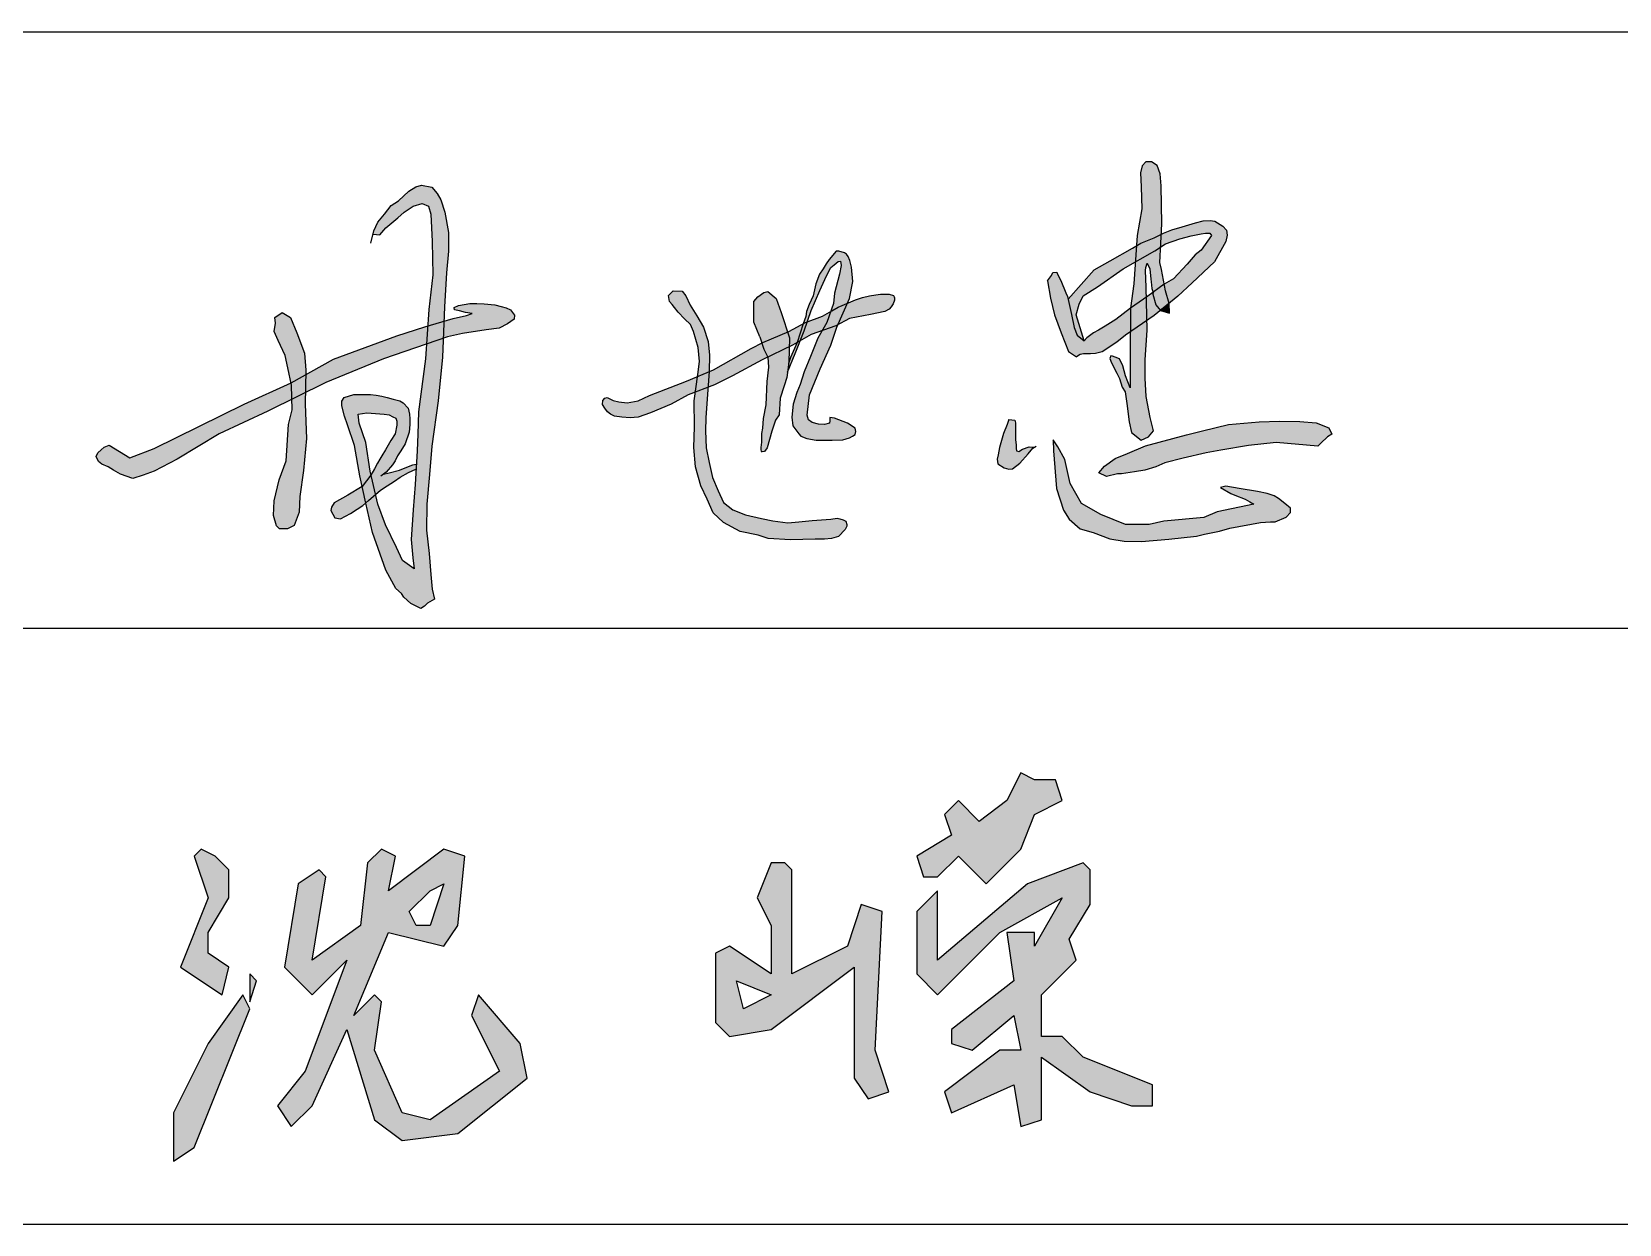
# Model space of a CAD drawing. Extents: x 9731685 to 18866768, y -962146 to 194094.
# Drawn here: x 9843401 to 9845133, y 59244 to 60544 of the extents above; entities that cross this region are included whole.
import ezdxf

# ---------------------------------------------------------------- set-up
doc = ezdxf.new("R2010")
doc.units = 0
doc.header["$LTSCALE"] = 1000
doc.layers.get('0').update_dxf_attribs({"linetype": 'CONTINUOUS'})
doc.layers.add('HATCH', color=254, linetype='CONTINUOUS')

msp = doc.modelspace()

# ---------------------------------------------------------------- hatches: boundary and pattern name
at = {"linetype": 'Continuous'}
h = msp.add_hatch(color=256, dxfattribs=at)
h.paths.add_polyline_path([(9844298.3, 59524.1), (9844298.3, 59403.1), (9844313.4, 59380.4), (9844336.1, 59388), (9844321, 59433.4), (9844328.6, 59584.6), (9844305.9, 59592.2), (9844290.8, 59546.8), (9844230.3, 59516.6), (9844230.3, 59630), (9844222.7, 59637.6), (9844207.6, 59637.6), (9844192.4, 59599.7), (9844207.6, 59569.5), (9844207.6, 59516.6), (9844162.2, 59546.8), (9844147.1, 59539.2), (9844147.1, 59463.6), (9844162.2, 59448.5), (9844207.6, 59456.1)])
h.paths.add_polyline_path([(9844207.6, 59493.9), (9844177.3, 59478.7), (9844169.8, 59509)], flags=16)
h.paths.add_polyline_path([(9844479.8, 59652.7), (9844494.9, 59690.5), (9844525.2, 59705.6), (9844517.6, 59728.3), (9844494.9, 59728.3), (9844479.8, 59735.9), (9844464.7, 59705.6), (9844434.4, 59682.9), (9844411.8, 59705.6), (9844396.6, 59690.5), (9844404.2, 59667.8), (9844366.4, 59645.1), (9844373.9, 59622.4), (9844389.1, 59622.4), (9844411.8, 59645.1), (9844442, 59614.9)])
h.paths.add_polyline_path([(9844555.4, 59592.2), (9844555.4, 59630), (9844547.9, 59637.6), (9844487.4, 59614.9), (9844389.1, 59531.7), (9844389.1, 59607.3), (9844366.4, 59584.6), (9844366.4, 59516.6), (9844389.1, 59493.9), (9844457.1, 59561.9), (9844525.2, 59599.7), (9844494.9, 59546.8), (9844494.9, 59561.9), (9844464.7, 59561.9), (9844472.3, 59509), (9844404.2, 59456.1), (9844404.2, 59440.9), (9844426.9, 59433.4), (9844472.3, 59471.2), (9844479.8, 59433.4), (9844457.1, 59433.4), (9844396.6, 59388), (9844404.2, 59365.3), (9844472.3, 59395.6), (9844479.8, 59350.2), (9844502.5, 59357.7), (9844502.5, 59425.8), (9844555.4, 59388), (9844600.8, 59372.9), (9844623.5, 59372.9), (9844623.5, 59395.6), (9844547.9, 59425.8), (9844525.2, 59448.5), (9844502.5, 59448.5), (9844502.5, 59493.9), (9844540.3, 59531.7), (9844532.8, 59554.4)])
h = msp.add_hatch(color=256, dxfattribs=at)
h.paths.add_polyline_path([(9843593.6, 59539.2), (9843593.6, 59561.9), (9843616.3, 59599.7), (9843616.3, 59630), (9843601.1, 59645.1), (9843586, 59652.7), (9843578.4, 59645.1), (9843593.6, 59599.7), (9843563.3, 59524.1), (9843608.7, 59493.9), (9843616.3, 59524.1)])
h.paths.add_polyline_path([(9843646.5, 59509), (9843638.9, 59516.6), (9843638.9, 59486.3)])
h.paths.add_polyline_path([(9843638.9, 59478.7), (9843631.4, 59493.9), (9843593.6, 59440.9), (9843555.8, 59365.3), (9843555.8, 59312.4), (9843578.4, 59327.5)])
h.paths.add_polyline_path([(9843790.2, 59561.9), (9843850.7, 59546.8), (9843865.8, 59569.5), (9843873.4, 59645.1), (9843850.7, 59652.7), (9843790.2, 59607.3), (9843797.8, 59645.1), (9843782.6, 59652.7), (9843767.5, 59637.6), (9843759.9, 59569.5), (9843707, 59531.7), (9843722.1, 59622.4), (9843714.6, 59630), (9843691.9, 59614.9), (9843676.8, 59524.1), (9843707, 59493.9), (9843744.8, 59531.7), (9843699.4, 59410.7), (9843669.2, 59372.9), (9843684.3, 59350.2), (9843707, 59372.9), (9843744.8, 59456.1), (9843775.1, 59357.7), (9843805.3, 59335.1), (9843865.8, 59342.6), (9843941.4, 59403.1), (9843933.9, 59440.9), (9843888.5, 59493.9), (9843880.9, 59471.2), (9843911.2, 59410.7), (9843835.6, 59357.7), (9843805.3, 59365.3), (9843775.1, 59433.4), (9843782.6, 59486.3), (9843775.1, 59493.9), (9843752.4, 59471.2)])
h.paths.add_polyline_path([(9843812.9, 59584.6), (9843835.6, 59607.3), (9843850.7, 59614.9), (9843835.6, 59569.5), (9843820.4, 59569.5)], flags=16)
at = {"layer": 'HATCH'}
for points in [[(9844632.9, 60375.8), (9844631.9, 60388.8), (9844628.7, 60397.9), (9844622.4, 60402.1), (9844616.4, 60402.1), (9844612.2, 60397.5), (9844610.5, 60389.8), (9844611.2, 60374.7), (9844611.9, 60350.6), (9844607, 60321.5), (9844606.1, 60310.4), (9844610.8, 60313.1), (9844625.2, 60318.9), (9844633, 60322.7), (9844633.6, 60334.4)], [(9843853.7, 60280.9), (9843855.8, 60304.4), (9843855.6, 60325), (9843851.6, 60346.9), (9843847.3, 60360.5), (9843843.3, 60367.4), (9843837.7, 60374.4), (9843826.4, 60376.5), (9843820, 60374.6), (9843812.6, 60370.1), (9843801.1, 60359.4), (9843793.3, 60354.4), (9843786.1, 60345), (9843778.6, 60336.2), (9843774.3, 60326.6), (9843773.5, 60323.1), (9843780.9, 60322.4), (9843787.3, 60329.8), (9843800.4, 60340.9), (9843807.2, 60347), (9843817.3, 60353.7), (9843827.1, 60356.4), (9843833.8, 60353.7), (9843836.5, 60344.9), (9843837.9, 60314.9), (9843838.5, 60278.9), (9843834.2, 60241.1), (9843832.9, 60223), (9843850.7, 60228.1), (9843851.3, 60243.9)], [(9844704.4, 60327.5), (9844700.4, 60331.7), (9844691.6, 60337.4), (9844686.4, 60338), (9844678.7, 60337.7), (9844670.6, 60335.5), (9844656, 60331.1), (9844644.7, 60327.9), (9844635.7, 60324), (9844633, 60322.7), (9844632.3, 60309), (9844637.7, 60312.5), (9844653.2, 60317.8), (9844665.8, 60321.1), (9844676.6, 60323.4), (9844681.2, 60324.2), (9844686.1, 60324.1), (9844687.8, 60321.6), (9844676.7, 60305.6), (9844670, 60300.6), (9844661.3, 60290.2), (9844646.5, 60274.5), (9844636.4, 60268.5), (9844637.8, 60261.4), (9844641.6, 60247.6), (9844651.2, 60255.3), (9844667, 60269.9), (9844691.1, 60292.8), (9844703.4, 60315), (9844705.1, 60322)], [(9844563.4, 60265.8), (9844591.7, 60285.2), (9844604.8, 60292.7), (9844606.1, 60310.4), (9844601.8, 60307.9), (9844577.3, 60294), (9844559.8, 60284.3), (9844531.4, 60252.3), (9844535.2, 60235.5), (9844538, 60221.4), (9844541.5, 60212.8), (9844549.1, 60206.7), (9844540.3, 60235.1), (9844543.6, 60246.7), (9844548.1, 60255.7)], [(9844632.3, 60309), (9844626.1, 60304.9), (9844604.8, 60292.7), (9844603.1, 60268.8), (9844599.6, 60242.4), (9844616.9, 60254.1), (9844616.6, 60265.4), (9844616.1, 60283.6), (9844616.2, 60286.9), (9844617.7, 60291.5), (9844620.5, 60285.1), (9844621.9, 60274), (9844622, 60271), (9844622.7, 60263.7), (9844624.2, 60259.5), (9844636.4, 60268.5), (9844633.3, 60284.5), (9844631.5, 60292.2)], [(9844633, 60322.7), (9844625.2, 60318.9), (9844610.8, 60313.1), (9844606.1, 60310.4), (9844604.8, 60292.7), (9844626.1, 60304.9), (9844632.3, 60309)], [(9844260.7, 60261.6), (9844268, 60277.6), (9844272.9, 60286.7), (9844276.5, 60289.8), (9844280.7, 60293.3), (9844283.2, 60293.8), (9844284, 60289), (9844282.1, 60279.6), (9844276.9, 60258.9), (9844275.5, 60247.4), (9844272.5, 60238.7), (9844273.9, 60239.4), (9844280.9, 60243.4), (9844290.6, 60247.6), (9844293, 60252.9), (9844296.7, 60271.4), (9844295.1, 60287), (9844293.3, 60294.2), (9844291.5, 60298.6), (9844289.8, 60301.2), (9844287.8, 60302.6), (9844281.6, 60304.4), (9844278.5, 60304.4), (9844270.9, 60295.5), (9844267.7, 60290.7), (9844264.3, 60285.3), (9844260.5, 60279.6), (9844256.4, 60268.8), (9844253.5, 60255.9), (9844249.1, 60246.4), (9844246.1, 60238.9), (9844245.6, 60233.2), (9844242.4, 60225.2), (9844245.2, 60226.8), (9844247.1, 60227.5), (9844251.4, 60239.7)], [(9844530.7, 60255.1), (9844529.1, 60259), (9844523.6, 60272.6), (9844520, 60279.6), (9844519.3, 60281.8), (9844514.9, 60281.1), (9844513.3, 60278), (9844509.1, 60272.1), (9844512.3, 60253.4), (9844516.6, 60235.3), (9844523.9, 60215.4), (9844531.9, 60195.2), (9844540.6, 60189.4), (9844544.8, 60192), (9844548.4, 60192.5), (9844551, 60192.7), (9844556, 60192.7), (9844561.5, 60192.8), (9844568.6, 60194.8), (9844584.7, 60205.3), (9844594.1, 60213), (9844599.4, 60216.6), (9844599.6, 60242.4), (9844583.7, 60230.2), (9844571.8, 60222.8), (9844564.8, 60218.5), (9844559.2, 60215.4), (9844551.8, 60210.1), (9844549.1, 60206.7), (9844541.5, 60212.8), (9844538, 60221.4), (9844535.2, 60235.5)], [(9844139, 60206.1), (9844133.9, 60221.8), (9844126.4, 60234), (9844119.4, 60245.5), (9844114.7, 60255.9), (9844110.5, 60260.8), (9844100.9, 60261.2), (9844095.6, 60256.3), (9844096.7, 60249.7), (9844099.6, 60246.3), (9844102.4, 60243.2), (9844106.2, 60238), (9844113.1, 60230.8), (9844119.8, 60224.6), (9844122.8, 60217.1), (9844128.2, 60199.5), (9844129.5, 60184.3), (9844127.5, 60169.9), (9844127.3, 60167.9), (9844140, 60173.3), (9844140.5, 60191.2)], [(9844218.5, 60237.5), (9844213.2, 60253.1), (9844204, 60260.7), (9844199.6, 60259.5), (9844193.2, 60254.7), (9844188.8, 60249.5), (9844188.8, 60241.1), (9844188.8, 60227), (9844195.2, 60211), (9844197.5, 60204.3), (9844198.5, 60204.8), (9844225.5, 60216.2)], [(9844331.8, 60238.9), (9844336.5, 60241.4), (9844338.6, 60243.7), (9844340.8, 60247.2), (9844342.3, 60251), (9844342.2, 60253.8), (9844341.9, 60254.9), (9844340.9, 60256.2), (9844336.3, 60257.8), (9844326.9, 60257.8), (9844321.9, 60257.1), (9844314.9, 60255.8), (9844307.2, 60254.1), (9844299.6, 60251.4), (9844291.9, 60248.1), (9844290.6, 60247.6), (9844280.4, 60224.4), (9844293.2, 60231.2), (9844315.9, 60235.5)], [(9844616.9, 60254.1), (9844599.6, 60242.4), (9844599.4, 60216.6), (9844617.6, 60229.1)], [(9844627.3, 60246), (9844624, 60257.5), (9844624.2, 60259.5), (9844618.6, 60255.3), (9844616.9, 60254.1), (9844617.6, 60229.1), (9844625.4, 60234.4), (9844632.2, 60240)], [(9844637.8, 60261.4), (9844636.4, 60268.5), (9844636.4, 60268.5), (9844624.2, 60259.5), (9844624, 60257.5), (9844627.3, 60246), (9844632.2, 60240), (9844641.6, 60247.6)], [(9843698.7, 60193.4), (9843690.3, 60215.5), (9843683.3, 60232.2), (9843674.5, 60237.8), (9843666.3, 60232.2), (9843666.9, 60225.9), (9843665.7, 60217.1), (9843670, 60207.2), (9843677.5, 60190.7), (9843680.4, 60177.3), (9843684, 60161), (9843699.9, 60169.8), (9843700, 60174.9)], [(9843920, 60225.3), (9843927.4, 60230.4), (9843927.6, 60234.7), (9843923.3, 60240.5), (9843918.7, 60242.8), (9843913, 60244.2), (9843906.2, 60245.9), (9843894.6, 60247.1), (9843886.6, 60247.5), (9843878.9, 60247.5), (9843873, 60246.5), (9843866.8, 60245.3), (9843862, 60243.2), (9843862.4, 60240.7), (9843867.6, 60239.5), (9843874.4, 60237.8), (9843881.4, 60236.4), (9843875.2, 60234.5), (9843861, 60231), (9843850.7, 60228.1), (9843850, 60209.7), (9843854.6, 60211.3), (9843870.9, 60214.6), (9843896.7, 60218.9), (9843910.9, 60220.5)], [(9844268.3, 60226.6), (9844272.5, 60238.7), (9844263.6, 60233.8), (9844247.1, 60227.5), (9844243.6, 60217.7), (9844239.4, 60206.9), (9844251.3, 60213.7), (9844263.3, 60218)], [(9844290.6, 60247.6), (9844280.9, 60243.4), (9844273.9, 60239.4), (9844272.5, 60238.7), (9844268.3, 60226.6), (9844263.3, 60218), (9844278, 60223.1), (9844280.4, 60224.4)], [(9844641.6, 60247.6), (9844632.2, 60240), (9844642, 60236.9)], [(9843784.9, 60187.1), (9843831.6, 60203.3), (9843832.9, 60223), (9843830, 60222.1), (9843799.3, 60212.1), (9843730.4, 60186.7), (9843699.9, 60169.8), (9843699.6, 60150.4), (9843721.9, 60161.5)], [(9843850.7, 60228.1), (9843832.9, 60223), (9843831.6, 60203.3), (9843850, 60209.7)], [(9844242.4, 60225.2), (9844226.9, 60216.8), (9844225.5, 60216.2), (9844227.6, 60210), (9844227.3, 60200.4), (9844231.1, 60202.2), (9844236.1, 60205.1)], [(9844272.7, 60202.1), (9844279.2, 60221.6), (9844280.4, 60224.4), (9844278, 60223.1), (9844263.3, 60218), (9844258.5, 60209.7), (9844250.7, 60189.8), (9844243.6, 60172.9), (9844239.2, 60159.3), (9844235.7, 60150.5), (9844231.8, 60137.8), (9844230.2, 60123.6), (9844231.2, 60114.1), (9844237.9, 60105.5), (9844239.9, 60103), (9844246.7, 60100.3), (9844256.6, 60098.5), (9844263.2, 60098.4), (9844274.1, 60098.4), (9844285.9, 60098.8), (9844293, 60101.1), (9844296.4, 60102.7), (9844299.4, 60104.7), (9844299.9, 60107.8), (9844299.1, 60111.5), (9844291, 60117.2), (9844286, 60119), (9844276.6, 60122.5), (9844271.5, 60123.3), (9844271.5, 60119.4), (9844271.2, 60117), (9844266, 60115.7), (9844259.2, 60115.9), (9844252.2, 60117.8), (9844248.5, 60120.8), (9844246.9, 60125.9), (9844249.3, 60147.8), (9844261.1, 60176.4)], [(9844247.1, 60227.5), (9844245.2, 60226.8), (9844242.4, 60225.2), (9844236.1, 60205.1), (9844239.4, 60206.9), (9844243.6, 60217.7)], [(9844617.9, 60218.5), (9844617.6, 60229.1), (9844599.4, 60216.6), (9844599.2, 60189.8), (9844599.1, 60168.5), (9844599.2, 60155.5), (9844594, 60168.8), (9844591.1, 60179.5), (9844587.7, 60187), (9844582.8, 60189), (9844580.1, 60190.1), (9844578, 60190.4), (9844577.2, 60187.4), (9844578.8, 60182.9), (9844584.7, 60171.7), (9844587.4, 60165.7), (9844590.4, 60156.2), (9844593.8, 60151.2), (9844595.5, 60138.6), (9844598.2, 60118.6), (9844600.5, 60106.9), (9844611.1, 60098.5), (9844619.1, 60102.1), (9844624.6, 60108.5), (9844621.1, 60123.2), (9844616.6, 60146.1), (9844615.4, 60166), (9844615.4, 60186.1)], [(9843778.7, 60028.7), (9843776.2, 60039.2), (9843768.6, 60032.6), (9843765.4, 60029.8), (9843765.4, 60029.7), (9843772.9, 59997.9), (9843787.3, 59956.7), (9843798.2, 59936.7), (9843804.5, 59931.4), (9843807, 59927.3), (9843814.8, 59920.5), (9843825.7, 59914.9), (9843829.6, 59917.5), (9843833, 59920.7), (9843840.3, 59925.2), (9843838.1, 59936.1), (9843836.4, 59952.2), (9843834.5, 59974.9), (9843831.7, 60000.3), (9843832, 60028.8), (9843834.9, 60061), (9843837.7, 60091.8), (9843844.6, 60141.3), (9843849.2, 60188.9), (9843850, 60209.7), (9843831.6, 60203.3), (9843830.5, 60187.1), (9843823, 60129.3), (9843822.4, 60105), (9843821.4, 60086.8), (9843819.3, 60050.3), (9843817.3, 60022.4), (9843815, 59990.3), (9843817, 59970.1), (9843818.3, 59958.4), (9843805.6, 59967.3), (9843799.1, 59981.5), (9843787.1, 60006.2)], [(9844197.8, 60185.9), (9844204, 60189), (9844199.8, 60197.7), (9844197.5, 60204.3), (9844185.8, 60198.6), (9844144.6, 60175.3), (9844140, 60173.3), (9844138.8, 60156.1), (9844145.9, 60158.8), (9844165.6, 60168.5)], [(9844227.6, 60210), (9844225.5, 60216.2), (9844198.5, 60204.8), (9844197.5, 60204.3), (9844199.8, 60197.7), (9844204, 60189), (9844227.3, 60200.4)], [(9844239.4, 60206.9), (9844236.1, 60205.1), (9844228.8, 60188.7), (9844226.7, 60182.2), (9844225.6, 60172.8), (9844233.8, 60192.9)], [(9844226.9, 60183.7), (9844227.3, 60200.4), (9844204, 60189), (9844204.6, 60178.1), (9844203.1, 60162.3), (9844201.7, 60137.1), (9844199.1, 60122), (9844198.3, 60111.7), (9844197.2, 60105.8), (9844197, 60100.7), (9844197, 60096.3), (9844196.4, 60090.6), (9844196.5, 60087.8), (9844196.9, 60086.5), (9844197.7, 60085.8), (9844200.4, 60086), (9844203.3, 60090.3), (9844208.3, 60108.4), (9844212.4, 60120.4), (9844216.4, 60126), (9844217.6, 60144.1), (9844221.7, 60157.7), (9844224.9, 60166.9)], [(9843699.9, 60169.8), (9843684, 60161), (9843684.5, 60158.6), (9843684.9, 60143.1), (9843699.6, 60150.4)], [(9844117, 60147.9), (9844125, 60150.9), (9844127.3, 60167.9), (9844115.2, 60162.8), (9844075, 60147.3), (9844062.5, 60141.4), (9844050.7, 60139.3), (9844041.6, 60140.2), (9844035.4, 60141.8), (9844028.9, 60145.1), (9844026.1, 60144.2), (9844024.1, 60141.6), (9844023.8, 60137.3), (9844026.2, 60133.2), (9844029.2, 60129.5), (9844032.3, 60126.8), (9844036.7, 60124.6), (9844044.6, 60123.6), (9844053.7, 60123), (9844062.5, 60123.6), (9844076, 60128.4), (9844098.7, 60137.8)], [(9844140, 60173.3), (9844127.3, 60167.9), (9844125, 60150.9), (9844138.8, 60156.1)], [(9843605.5, 60105.5), (9843658.8, 60130.1), (9843684.9, 60143.1), (9843684.5, 60158.6), (9843684, 60161), (9843632.8, 60137.8), (9843534.8, 60089.4), (9843508, 60079.2), (9843485.6, 60092.9), (9843480.3, 60090.7), (9843476.8, 60088), (9843473.3, 60084.5), (9843471.5, 60080.8), (9843473.9, 60075.4), (9843477.8, 60072.3), (9843484.4, 60069.6), (9843490.4, 60065.7), (9843498.1, 60061.4), (9843511.5, 60056.7), (9843522.6, 60060.4), (9843534.6, 60064.7), (9843559.9, 60077.9)], [(9843700.9, 60100.4), (9843699.4, 60137.8), (9843699.6, 60150.4), (9843684.9, 60143.1), (9843685.1, 60131.6), (9843681.3, 60115.7), (9843678.8, 60076), (9843670.9, 60055.4), (9843665.7, 60032.2), (9843664.8, 60016.4), (9843668.2, 60005.2), (9843671.4, 60002), (9843680, 60002), (9843687.4, 60005.6), (9843693, 60020), (9843693.5, 60037), (9843697.6, 60065.4)], [(9844136.2, 60108.7), (9844136.5, 60122.8), (9844137.9, 60143.4), (9844138.8, 60156.1), (9844125, 60150.9), (9844123.7, 60141.4), (9844124.2, 60112.9), (9844123.3, 60090.5), (9844125.3, 60069.6), (9844131, 60048.8), (9844138, 60034), (9844144.5, 60019.3), (9844155.8, 60008.7), (9844174, 59999), (9844193.3, 59994.8), (9844204.4, 59991.4), (9844228.9, 59989.8), (9844255.5, 59990.5), (9844265.9, 59990.7), (9844273.4, 59991.2), (9844281.2, 59993.6), (9844288.4, 60001.2), (9844290.2, 60004.8), (9844290.2, 60006.5), (9844289, 60010.2), (9844286.2, 60011.6), (9844282.6, 60012.9), (9844279.8, 60013.4), (9844272.7, 60012.2), (9844252.3, 60010.8), (9844238, 60009.5), (9844225.8, 60008.4), (9844209.3, 60010.4), (9844197, 60013), (9844179.7, 60017.1), (9844165.9, 60022.7), (9844155.8, 60030.4), (9844149.8, 60043.1), (9844143.5, 60057.8), (9844139.9, 60074.2), (9844136.8, 60090.2)], [(9843806.2, 60139.1), (9843802.5, 60141.4), (9843795.4, 60143.1), (9843789, 60145.1), (9843783.2, 60146.5), (9843776.8, 60147.5), (9843770.8, 60148.2), (9843761, 60148.2), (9843752.6, 60148.2), (9843742.1, 60145.1), (9843739.4, 60141.1), (9843739.4, 60136), (9843742.4, 60124.6), (9843745.5, 60115.2), (9843753.2, 60092.6), (9843759, 60059.6), (9843761.5, 60048), (9843771.2, 60060.4), (9843770.2, 60064.7), (9843765.6, 60095.9), (9843758.2, 60116.9), (9843757.3, 60126.9), (9843766.5, 60128.4), (9843785.6, 60126.7), (9843791, 60126.1), (9843795.2, 60124.1), (9843798.2, 60122.6), (9843799.3, 60119.1), (9843799.3, 60114.8), (9843797.6, 60105.4), (9843792.8, 60098), (9843787.1, 60088), (9843783.2, 60081.5), (9843781, 60077.8), (9843778.2, 60073.5), (9843775, 60067.4), (9843771.2, 60060.4), (9843776.2, 60039.2), (9843781.7, 60043.9), (9843788.8, 60048.7), (9843796.9, 60053.7), (9843803, 60058.2), (9843812.1, 60063.2), (9843820.2, 60066.9), (9843820.6, 60072.5), (9843816.9, 60071.5), (9843806.7, 60067.6), (9843802.3, 60065.8), (9843791.2, 60062.8), (9843784.8, 60061.4), (9843787.6, 60063.6), (9843794.7, 60071.7), (9843797.4, 60076.1), (9843800.1, 60081.5), (9843803.8, 60086.8), (9843808.5, 60094.6), (9843812.9, 60107.1), (9843813.6, 60115.5), (9843813.6, 60121.9), (9843813.3, 60126.9), (9843811.6, 60133.3)], [(9844488.1, 60083.7), (9844493.1, 60089.7), (9844494.9, 60090.9), (9844489.1, 60091.2), (9844481.8, 60088.7), (9844477.8, 60086.2), (9844475.1, 60086.7), (9844474.8, 60089.5), (9844474.8, 60093.3), (9844474.3, 60099), (9844474.3, 60103.3), (9844474.3, 60109.3), (9844474, 60112.8), (9844474, 60117.3), (9844473.5, 60120.4), (9844467, 60120.9), (9844465, 60115.6), (9844461.2, 60105.6), (9844456.7, 60090.5), (9844455.2, 60082.5), (9844454.2, 60077.7), (9844455, 60072.7), (9844461.7, 60068.4), (9844466.8, 60066.9), (9844470.8, 60067.2), (9844478.8, 60073.4)], [(9844657, 60079), (9844682, 60084.6), (9844698.2, 60087.6), (9844728.1, 60092.7), (9844758.6, 60095.8), (9844803.9, 60092), (9844807.3, 60095.3), (9844814.6, 60102.2), (9844819.2, 60105), (9844815.9, 60112.1), (9844801.9, 60117.4), (9844784.4, 60118.7), (9844762.2, 60119.2), (9844739.8, 60118.4), (9844706.4, 60115.4), (9844678.1, 60108.5), (9844660.8, 60104.2), (9844615.8, 60092.4), (9844596.2, 60084), (9844582.9, 60078.5), (9844571.2, 60070.1), (9844564.9, 60063), (9844573.3, 60058.9), (9844585.5, 60061.7), (9844589.6, 60061.9), (9844604.1, 60064), (9844615.3, 60065.8), (9844627.2, 60069.3), (9844636.9, 60073.9)], [(9844527.9, 60077.4), (9844520.3, 60091.4), (9844515.2, 60098.8), (9844515.5, 60087), (9844519, 60045.7), (9844526.5, 60022.2), (9844532.6, 60012.4), (9844544.6, 60001.8), (9844558.7, 59997.8), (9844577.2, 59990.9), (9844592.8, 59988.3), (9844611.7, 59988.1), (9844641.4, 59990.5), (9844671.5, 59994), (9844680.3, 59996), (9844696.7, 59999.4), (9844707.9, 60002.4), (9844741.5, 60008.7), (9844752.2, 60009.5), (9844757.2, 60009.5), (9844769.3, 60014.7), (9844774, 60019.6), (9844774.2, 60024.4), (9844767.9, 60029.4), (9844760.9, 60034.9), (9844756.2, 60037.7), (9844748.6, 60040.3), (9844737.9, 60042.5), (9844717.9, 60045.8), (9844703.6, 60048.4), (9844697.6, 60047), (9844709, 60040.5), (9844713.5, 60038.7), (9844724.8, 60034.1), (9844729.6, 60031.1), (9844734, 60028.8), (9844694, 60020.2), (9844679.4, 60014.2), (9844636, 60010.3), (9844619.8, 60006.4), (9844594.1, 60006.4), (9844567.3, 60017.4), (9844546, 60029.3), (9844533.8, 60051.4)], [(9843765.4, 60029.8), (9843761.5, 60048), (9843745.8, 60038.5), (9843731, 60030), (9843728.2, 60025.4), (9843727.3, 60021.8), (9843731.9, 60013.9), (9843738, 60012.9), (9843748.9, 60018.7), (9843756.2, 60023.3), (9843762.3, 60027.2)], [(9843771.2, 60060.4), (9843761.5, 60048), (9843765.4, 60029.8), (9843768.6, 60032.6), (9843776.2, 60039.2)]]:
    msp.add_hatch(color=256, dxfattribs=at).paths.add_polyline_path(points)

# ---------------------------------------------------------------- linework, layer by layer
for p, q in [((9841704.8, 60543.7), (9852704.8, 60543.7)), ((9841704.8, 59893.7), (9847204.8, 59893.7)), ((9841704.8, 59243.7), (9847204.8, 59243.7))]:
    msp.add_line(p, q)
for points in [[(9844624, 60257.5), (9844627.3, 60246), (9844632.2, 60240), (9844642, 60236.9), (9844641.6, 60247.6), (9844637.8, 60261.4), (9844633.3, 60284.5), (9844631.5, 60292.2), (9844633.6, 60334.4), (9844632.9, 60375.8), (9844631.9, 60388.8), (9844628.7, 60397.9), (9844622.4, 60402.1), (9844616.4, 60402.1), (9844612.2, 60397.5), (9844610.5, 60389.8), (9844611.2, 60374.7), (9844611.9, 60350.6), (9844607, 60321.5), (9844603.1, 60268.8), (9844599.6, 60242.4), (9844599.2, 60189.8), (9844599.1, 60168.5), (9844599.2, 60155.5), (9844594, 60168.8), (9844591.1, 60179.5), (9844587.7, 60187)], [(9843771.1, 60313.2), (9843774.3, 60326.6), (9843778.6, 60336.2), (9843786.1, 60345), (9843793.3, 60354.4), (9843801.1, 60359.4), (9843812.6, 60370.1), (9843820, 60374.6), (9843826.4, 60376.5), (9843837.7, 60374.4), (9843843.3, 60367.4), (9843847.3, 60360.5), (9843851.6, 60346.9), (9843855.6, 60325), (9843855.8, 60304.4), (9843853.7, 60280.9), (9843851.3, 60243.9), (9843849.2, 60188.9), (9843844.6, 60141.3), (9843837.7, 60091.8), (9843834.9, 60061), (9843832, 60028.8), (9843831.7, 60000.3), (9843834.5, 59974.9), (9843836.4, 59952.2), (9843838.1, 59936.1), (9843840.3, 59925.2), (9843833, 59920.7), (9843829.6, 59917.5), (9843825.7, 59914.9), (9843814.8, 59920.5), (9843807, 59927.3), (9843804.5, 59931.4), (9843798.2, 59936.7), (9843787.3, 59956.7), (9843772.9, 59997.9), (9843765.4, 60029.7), (9843759, 60059.6), (9843753.2, 60092.6), (9843745.5, 60115.2), (9843742.4, 60124.6), (9843739.4, 60136), (9843739.4, 60141.1), (9843742.1, 60145.1), (9843742.1, 60145.1), (9843752.6, 60148.2), (9843761, 60148.2), (9843761, 60148.2), (9843770.8, 60148.2), (9843776.8, 60147.5), (9843783.2, 60146.5), (9843789, 60145.1), (9843795.4, 60143.1), (9843802.5, 60141.4), (9843806.2, 60139.1), (9843811.6, 60133.3), (9843813.3, 60126.9), (9843813.6, 60121.9), (9843813.6, 60115.5), (9843812.9, 60107.1), (9843808.5, 60094.6), (9843803.8, 60086.8), (9843800.1, 60081.5), (9843797.4, 60076.1), (9843794.7, 60071.7), (9843794.7, 60071.7), (9843787.6, 60063.6), (9843781.9, 60059.2)], [(9843773.5, 60323.1), (9843780.9, 60322.4), (9843780.9, 60322.4), (9843787.3, 60329.8), (9843800.4, 60340.9), (9843807.2, 60347), (9843817.3, 60353.7), (9843827.1, 60356.4), (9843827.1, 60356.4), (9843833.8, 60353.7), (9843836.5, 60344.9), (9843837.9, 60314.9), (9843838.5, 60278.9), (9843834.2, 60241.1), (9843830.5, 60187.1), (9843823, 60129.3), (9843822.4, 60105), (9843821.4, 60086.8), (9843819.3, 60050.3), (9843817.3, 60022.4), (9843815, 59990.3), (9843817, 59970.1), (9843818.3, 59958.4), (9843818.3, 59958.4), (9843805.6, 59967.3), (9843799.1, 59981.5), (9843787.1, 60006.2), (9843778.7, 60028.7), (9843770.2, 60064.7), (9843765.6, 60095.9), (9843758.2, 60116.9), (9843757.3, 60126.9), (9843757.3, 60126.9), (9843766.5, 60128.4), (9843785.6, 60126.7), (9843785.6, 60126.7), (9843791, 60126.1), (9843795.2, 60124.1), (9843798.2, 60122.6), (9843799.3, 60119.1), (9843799.3, 60114.8), (9843797.6, 60105.4), (9843792.8, 60098), (9843787.1, 60088), (9843783.2, 60081.5), (9843781, 60077.8), (9843778.2, 60073.5), (9843775, 60067.4), (9843771.2, 60060.4), (9843761.5, 60048), (9843745.8, 60038.5), (9843731, 60030), (9843728.2, 60025.4), (9843727.3, 60021.8), (9843731.9, 60013.9), (9843738, 60012.9), (9843748.9, 60018.7), (9843756.2, 60023.3), (9843762.3, 60027.2), (9843768.6, 60032.6), (9843781.7, 60043.9), (9843788.8, 60048.7), (9843796.9, 60053.7), (9843803, 60058.2), (9843812.1, 60063.2), (9843820.2, 60066.9)], [(9844509.1, 60272.1), (9844513.3, 60278), (9844514.9, 60281.1), (9844514.9, 60281.1), (9844519.3, 60281.8), (9844520, 60279.6), (9844523.6, 60272.6), (9844529.1, 60259), (9844530.7, 60255.1), (9844535.2, 60235.5), (9844538, 60221.4), (9844541.5, 60212.8), (9844549.1, 60206.7), (9844540.3, 60235.1), (9844543.6, 60246.7), (9844548.1, 60255.7), (9844563.4, 60265.8), (9844591.7, 60285.2), (9844626.1, 60304.9), (9844637.7, 60312.5), (9844653.2, 60317.8), (9844665.8, 60321.1), (9844676.6, 60323.4), (9844681.2, 60324.2), (9844686.1, 60324.1), (9844687.8, 60321.6), (9844676.7, 60305.6), (9844670, 60300.6), (9844661.3, 60290.2), (9844646.5, 60274.5), (9844636.4, 60268.5), (9844618.6, 60255.3), (9844599.6, 60242.4), (9844583.7, 60230.2), (9844571.8, 60222.8), (9844564.8, 60218.5), (9844559.2, 60215.4), (9844551.8, 60210.1), (9844549.1, 60206.7)], [(9844531.4, 60252.3), (9844559.8, 60284.3), (9844577.3, 60294), (9844601.8, 60307.9), (9844610.8, 60313.1), (9844625.2, 60318.9), (9844635.7, 60324), (9844644.7, 60327.9), (9844656, 60331.1), (9844670.6, 60335.5), (9844678.7, 60337.7), (9844686.4, 60338), (9844691.6, 60337.4), (9844700.4, 60331.7), (9844704.4, 60327.5), (9844705.1, 60322), (9844703.4, 60315), (9844691.1, 60292.8), (9844667, 60269.9), (9844651.2, 60255.3), (9844625.4, 60234.4), (9844594.1, 60213), (9844584.7, 60205.3), (9844568.6, 60194.8), (9844561.5, 60192.8), (9844556, 60192.7), (9844551, 60192.7), (9844548.4, 60192.5), (9844544.8, 60192), (9844540.6, 60189.4)], [(9844225.6, 60172.8), (9844233.8, 60192.9), (9844243.6, 60217.7), (9844251.4, 60239.7), (9844260.7, 60261.6), (9844268, 60277.6), (9844272.9, 60286.7), (9844276.5, 60289.8), (9844280.7, 60293.3), (9844283.2, 60293.8), (9844284, 60289), (9844282.1, 60279.6), (9844276.9, 60258.9), (9844275.5, 60247.4), (9844268.3, 60226.6), (9844258.5, 60209.7), (9844250.7, 60189.8), (9844243.6, 60172.9), (9844239.2, 60159.3), (9844235.7, 60150.5), (9844231.8, 60137.8), (9844230.2, 60123.6), (9844231.2, 60114.1), (9844237.9, 60105.5), (9844239.9, 60103), (9844246.7, 60100.3), (9844256.6, 60098.5), (9844263.2, 60098.4), (9844274.1, 60098.4), (9844285.9, 60098.8), (9844293, 60101.1), (9844296.4, 60102.7), (9844299.4, 60104.7), (9844299.9, 60107.8), (9844299.1, 60111.5), (9844291, 60117.2), (9844286, 60119), (9844276.6, 60122.5), (9844271.5, 60123.3), (9844271.5, 60119.4), (9844271.2, 60117), (9844266, 60115.7), (9844259.2, 60115.9), (9844252.2, 60117.8), (9844248.5, 60120.8), (9844246.9, 60125.9), (9844249.3, 60147.8), (9844261.1, 60176.4), (9844272.7, 60202.1), (9844279.2, 60221.6), (9844293, 60252.9), (9844296.7, 60271.4), (9844295.1, 60287), (9844293.3, 60294.2), (9844291.5, 60298.6), (9844289.8, 60301.2), (9844287.8, 60302.6), (9844281.6, 60304.4), (9844278.5, 60304.4), (9844270.9, 60295.5), (9844267.7, 60290.7), (9844264.3, 60285.3), (9844260.5, 60279.6), (9844256.4, 60268.8), (9844253.5, 60255.9), (9844249.1, 60246.4), (9844246.1, 60238.9), (9844245.6, 60233.2)], [(9844587.7, 60187), (9844582.8, 60189), (9844580.1, 60190.1), (9844578, 60190.4), (9844577.2, 60187.4), (9844578.8, 60182.9), (9844584.7, 60171.7), (9844587.4, 60165.7), (9844590.4, 60156.2), (9844593.8, 60151.2), (9844595.5, 60138.6), (9844598.2, 60118.6), (9844600.5, 60106.9), (9844611.1, 60098.5), (9844619.1, 60102.1), (9844624.6, 60108.5), (9844624.6, 60108.5), (9844621.1, 60123.2), (9844616.6, 60146.1), (9844615.4, 60166), (9844615.4, 60186.1), (9844617.9, 60218.5), (9844616.6, 60265.4), (9844616.1, 60283.6), (9844616.2, 60286.9), (9844617.7, 60291.5), (9844617.7, 60291.5), (9844620.5, 60285.1), (9844621.9, 60274), (9844622, 60271), (9844622.7, 60263.7), (9844624.2, 60259.5), (9844624, 60257.5)], [(9844509.1, 60272.1), (9844512.3, 60253.4), (9844516.6, 60235.3), (9844523.9, 60215.4), (9844531.9, 60195.2), (9844540.6, 60189.4)], [(9844340.9, 60256.2), (9844341.9, 60254.9), (9844342.2, 60253.8), (9844342.3, 60251), (9844340.8, 60247.2), (9844338.6, 60243.7), (9844336.5, 60241.4), (9844331.8, 60238.9), (9844315.9, 60235.5), (9844293.2, 60231.2), (9844278, 60223.1), (9844251.3, 60213.7), (9844231.1, 60202.2), (9844197.8, 60185.9), (9844165.6, 60168.5), (9844145.9, 60158.8), (9844117, 60147.9), (9844098.7, 60137.8), (9844076, 60128.4), (9844062.5, 60123.6), (9844053.7, 60123), (9844044.6, 60123.6), (9844036.7, 60124.6), (9844032.3, 60126.8), (9844029.2, 60129.5), (9844026.2, 60133.2), (9844023.8, 60137.3), (9844024.1, 60141.6), (9844026.1, 60144.2), (9844028.9, 60145.1)], [(9844028.9, 60145.1), (9844035.4, 60141.8), (9844041.6, 60140.2), (9844050.7, 60139.3), (9844062.5, 60141.4), (9844075, 60147.3), (9844115.2, 60162.8), (9844144.6, 60175.3), (9844185.8, 60198.6), (9844198.5, 60204.8), (9844226.9, 60216.8), (9844245.2, 60226.8), (9844263.6, 60233.8), (9844273.9, 60239.4), (9844280.9, 60243.4), (9844291.9, 60248.1), (9844299.6, 60251.4), (9844307.2, 60254.1), (9844314.9, 60255.8), (9844321.9, 60257.1), (9844326.9, 60257.8), (9844336.3, 60257.8), (9844336.3, 60257.8), (9844340.9, 60256.2)], [(9844096.7, 60249.7), (9844095.6, 60256.3), (9844100.9, 60261.2), (9844110.5, 60260.8), (9844114.7, 60255.9), (9844119.4, 60245.5), (9844126.4, 60234), (9844133.9, 60221.8), (9844139, 60206.1), (9844140.5, 60191.2), (9844140, 60173.3), (9844137.9, 60143.4), (9844136.5, 60122.8), (9844136.2, 60108.7), (9844136.8, 60090.2), (9844139.9, 60074.2), (9844143.5, 60057.8), (9844149.8, 60043.1), (9844155.8, 60030.4), (9844165.9, 60022.7), (9844179.7, 60017.1), (9844197, 60013), (9844209.3, 60010.4), (9844225.8, 60008.4), (9844238, 60009.5), (9844252.3, 60010.8), (9844272.7, 60012.2), (9844279.8, 60013.4), (9844282.6, 60012.9), (9844286.2, 60011.6), (9844289, 60010.2), (9844290.2, 60006.5), (9844290.2, 60004.8), (9844288.4, 60001.2), (9844281.2, 59993.6), (9844273.4, 59991.2), (9844265.9, 59990.7), (9844255.5, 59990.5), (9844228.9, 59989.8), (9844204.4, 59991.4), (9844193.3, 59994.8), (9844174, 59999), (9844155.8, 60008.7), (9844144.5, 60019.3), (9844138, 60034), (9844131, 60048.8), (9844125.3, 60069.6), (9844123.3, 60090.5), (9844124.2, 60112.9), (9844123.7, 60141.4), (9844127.5, 60169.9), (9844129.5, 60184.3), (9844128.2, 60199.5), (9844122.8, 60217.1), (9844119.8, 60224.6), (9844113.1, 60230.8), (9844106.2, 60238), (9844102.4, 60243.2), (9844099.6, 60246.3), (9844096.7, 60249.7)], [(9844195.2, 60211), (9844188.8, 60227), (9844188.8, 60241.1), (9844188.8, 60249.5), (9844193.2, 60254.7), (9844199.6, 60259.5), (9844204, 60260.7), (9844213.2, 60253.1), (9844218.5, 60237.5), (9844227.6, 60210), (9844226.9, 60183.7), (9844224.9, 60166.9), (9844221.7, 60157.7), (9844217.6, 60144.1), (9844216.4, 60126), (9844212.4, 60120.4), (9844208.3, 60108.4), (9844203.3, 60090.3), (9844200.4, 60086), (9844197.7, 60085.8)], [(9843485.6, 60092.9), (9843508, 60079.2), (9843534.8, 60089.4), (9843632.8, 60137.8), (9843684, 60161), (9843730.4, 60186.7), (9843799.3, 60212.1), (9843830, 60222.1), (9843861, 60231), (9843875.2, 60234.5), (9843881.4, 60236.4), (9843874.4, 60237.8), (9843867.6, 60239.5), (9843862.4, 60240.7), (9843862.4, 60240.7), (9843862, 60243.2), (9843866.8, 60245.3), (9843873, 60246.5), (9843878.9, 60247.5), (9843886.6, 60247.5), (9843894.6, 60247.1), (9843906.2, 60245.9), (9843913, 60244.2), (9843918.7, 60242.8), (9843923.3, 60240.5), (9843927.6, 60234.7), (9843927.4, 60230.4), (9843920, 60225.3), (9843910.9, 60220.5), (9843896.7, 60218.9), (9843870.9, 60214.6), (9843854.6, 60211.3), (9843784.9, 60187.1), (9843721.9, 60161.5), (9843658.8, 60130.1), (9843605.5, 60105.5), (9843559.9, 60077.9), (9843534.6, 60064.7), (9843522.6, 60060.4), (9843511.5, 60056.7), (9843498.1, 60061.4), (9843490.4, 60065.7), (9843484.4, 60069.6), (9843477.8, 60072.3), (9843473.9, 60075.4), (9843471.5, 60080.8), (9843473.3, 60084.5), (9843476.8, 60088), (9843480.3, 60090.7), (9843485.6, 60092.9)], [(9843666.3, 60232.2), (9843674.5, 60237.8), (9843683.3, 60232.2), (9843690.3, 60215.5), (9843698.7, 60193.4), (9843700, 60174.9), (9843699.4, 60137.8), (9843700.9, 60100.4), (9843697.6, 60065.4), (9843693.5, 60037), (9843693, 60020), (9843687.4, 60005.6), (9843680, 60002), (9843671.4, 60002), (9843668.2, 60005.2), (9843664.8, 60016.4), (9843665.7, 60032.2), (9843670.9, 60055.4), (9843678.8, 60076), (9843681.3, 60115.7), (9843685.1, 60131.6), (9843684.5, 60158.6), (9843680.4, 60177.3), (9843677.5, 60190.7), (9843670, 60207.2), (9843665.7, 60217.1), (9843666.9, 60225.9), (9843666.3, 60232.2)], [(9844245.6, 60233.2), (9844242.4, 60225.2), (9844236.1, 60205.1), (9844228.8, 60188.7), (9844226.7, 60182.2)], [(9844195.2, 60211), (9844199.8, 60197.7), (9844204, 60189), (9844204.6, 60178.1), (9844203.1, 60162.3), (9844201.7, 60137.1), (9844199.1, 60122), (9844198.3, 60111.7), (9844197.2, 60105.8), (9844197, 60100.7), (9844197, 60096.3), (9844196.4, 60090.6), (9844196.5, 60087.8)], [(9844467, 60120.9), (9844465, 60115.6), (9844461.2, 60105.6), (9844456.7, 60090.5), (9844455.2, 60082.5), (9844454.2, 60077.7), (9844455, 60072.7), (9844455, 60072.7), (9844461.7, 60068.4), (9844466.8, 60066.9), (9844470.8, 60067.2), (9844478.8, 60073.4), (9844488.1, 60083.7), (9844493.1, 60089.7), (9844496.7, 60092)], [(9844467, 60120.9), (9844473.5, 60120.4), (9844474, 60117.3), (9844474, 60112.8), (9844474.3, 60109.3), (9844474.3, 60103.3), (9844474.3, 60099), (9844474.8, 60093.3), (9844474.8, 60089.5), (9844475.1, 60086.7), (9844475.1, 60086.7), (9844477.8, 60086.2), (9844481.8, 60088.7), (9844489.1, 60091.2), (9844489.1, 60091.2), (9844494.9, 60090.9)], [(9844571.2, 60070.1), (9844582.9, 60078.5), (9844596.2, 60084), (9844615.8, 60092.4), (9844660.8, 60104.2), (9844678.1, 60108.5), (9844706.4, 60115.4), (9844739.8, 60118.4), (9844762.2, 60119.2), (9844784.4, 60118.7), (9844801.9, 60117.4), (9844815.9, 60112.1), (9844815.9, 60112.1), (9844819.2, 60105), (9844814.6, 60102.2), (9844807.3, 60095.3), (9844803.9, 60092), (9844803.9, 60092), (9844758.6, 60095.8), (9844728.1, 60092.7), (9844698.2, 60087.6), (9844682, 60084.6), (9844657, 60079), (9844636.9, 60073.9), (9844627.2, 60069.3), (9844615.3, 60065.8), (9844604.1, 60064), (9844589.6, 60061.9), (9844585.5, 60061.7), (9844573.3, 60058.9), (9844564.9, 60063), (9844571.2, 60070.1), (9844571.2, 60070.1)], [(9844515.2, 60098.8), (9844515.5, 60087), (9844519, 60045.7), (9844526.5, 60022.2), (9844532.6, 60012.4), (9844544.6, 60001.8), (9844558.7, 59997.8), (9844577.2, 59990.9), (9844592.8, 59988.3), (9844611.7, 59988.1), (9844641.4, 59990.5), (9844671.5, 59994), (9844680.3, 59996), (9844696.7, 59999.4), (9844707.9, 60002.4), (9844741.5, 60008.7), (9844752.2, 60009.5), (9844757.2, 60009.5), (9844769.3, 60014.7), (9844774, 60019.6), (9844774.2, 60024.4), (9844767.9, 60029.4), (9844760.9, 60034.9), (9844756.2, 60037.7), (9844748.6, 60040.3), (9844737.9, 60042.5), (9844717.9, 60045.8), (9844703.6, 60048.4), (9844697.6, 60047), (9844697.6, 60047), (9844697.6, 60047), (9844709, 60040.5), (9844713.5, 60038.7), (9844724.8, 60034.1), (9844729.6, 60031.1), (9844734, 60028.8), (9844694, 60020.2), (9844679.4, 60014.2), (9844636, 60010.3), (9844619.8, 60006.4), (9844594.1, 60006.4), (9844567.3, 60017.4), (9844546, 60029.3), (9844533.8, 60051.4), (9844527.9, 60077.4), (9844520.3, 60091.4), (9844515.2, 60098.8)], [(9844196.5, 60087.8), (9844196.9, 60086.5), (9844197.7, 60085.8)], [(9843784.8, 60061.4), (9843784.8, 60061.4), (9843791.2, 60062.8), (9843802.3, 60065.8), (9843806.7, 60067.6), (9843816.9, 60071.5), (9843820.6, 60072.5)]]:
    msp.add_lwpolyline(points)
at = {"linetype": 'Continuous', "elevation": 231810862.3}
for points in [[(9844494.9, 59728.3), (9844479.8, 59735.9), (9844464.7, 59705.6), (9844434.4, 59682.9), (9844411.8, 59705.6), (9844396.6, 59690.5), (9844404.2, 59667.8), (9844366.4, 59645.1), (9844373.9, 59622.4), (9844389.1, 59622.4), (9844411.8, 59645.1), (9844442, 59614.9), (9844479.8, 59652.7), (9844494.9, 59690.5), (9844525.2, 59705.6), (9844517.6, 59728.3), (9844494.9, 59728.3)], [(9843601.1, 59645.1), (9843586, 59652.7), (9843578.4, 59645.1), (9843593.6, 59599.7), (9843563.3, 59524.1), (9843608.7, 59493.9), (9843616.3, 59524.1), (9843593.6, 59539.2), (9843593.6, 59561.9), (9843616.3, 59599.7), (9843616.3, 59630), (9843601.1, 59645.1)], [(9843797.8, 59645.1), (9843782.6, 59652.7), (9843767.5, 59637.6), (9843759.9, 59569.5), (9843707, 59531.7), (9843722.1, 59622.4), (9843714.6, 59630), (9843691.9, 59614.9), (9843676.8, 59524.1), (9843707, 59493.9), (9843744.8, 59531.7), (9843699.4, 59410.7), (9843669.2, 59372.9), (9843684.3, 59350.2), (9843707, 59372.9), (9843744.8, 59456.1), (9843775.1, 59357.7), (9843805.3, 59335.1), (9843865.8, 59342.6), (9843941.4, 59403.1), (9843933.9, 59440.9), (9843888.5, 59493.9), (9843880.9, 59471.2), (9843911.2, 59410.7), (9843835.6, 59357.7), (9843805.3, 59365.3), (9843775.1, 59433.4), (9843782.6, 59486.3), (9843775.1, 59493.9), (9843752.4, 59471.2), (9843790.2, 59561.9), (9843850.7, 59546.8), (9843865.8, 59569.5), (9843873.4, 59645.1), (9843850.7, 59652.7), (9843790.2, 59607.3), (9843797.8, 59645.1)], [(9844230.3, 59630), (9844222.7, 59637.6), (9844207.6, 59637.6), (9844192.4, 59599.7), (9844207.6, 59569.5), (9844207.6, 59516.6), (9844162.2, 59546.8), (9844147.1, 59539.2), (9844147.1, 59463.6), (9844162.2, 59448.5), (9844207.6, 59456.1), (9844298.3, 59524.1), (9844298.3, 59403.1), (9844313.4, 59380.4), (9844336.1, 59388), (9844321, 59433.4), (9844328.6, 59584.6), (9844305.9, 59592.2), (9844290.8, 59546.8), (9844230.3, 59516.6), (9844230.3, 59630)], [(9844555.4, 59630), (9844547.9, 59637.6), (9844487.4, 59614.9), (9844389.1, 59531.7), (9844389.1, 59607.3), (9844366.4, 59584.6), (9844366.4, 59516.6), (9844389.1, 59493.9), (9844457.1, 59561.9), (9844525.2, 59599.7), (9844494.9, 59546.8), (9844494.9, 59561.9), (9844464.7, 59561.9), (9844472.3, 59509), (9844404.2, 59456.1), (9844404.2, 59440.9), (9844426.9, 59433.4), (9844472.3, 59471.2), (9844479.8, 59433.4), (9844457.1, 59433.4), (9844396.6, 59388), (9844404.2, 59365.3), (9844472.3, 59395.6), (9844479.8, 59350.2), (9844502.5, 59357.7), (9844502.5, 59425.8), (9844555.4, 59388), (9844600.8, 59372.9), (9844623.5, 59372.9), (9844623.5, 59395.6), (9844547.9, 59425.8), (9844525.2, 59448.5), (9844502.5, 59448.5), (9844502.5, 59493.9), (9844540.3, 59531.7), (9844532.8, 59554.4), (9844555.4, 59592.2), (9844555.4, 59630)], [(9843835.6, 59607.3), (9843850.7, 59614.9), (9843835.6, 59569.5), (9843820.4, 59569.5), (9843812.9, 59584.6), (9843835.6, 59607.3)], [(9843646.5, 59509), (9843638.9, 59516.6), (9843638.9, 59486.3), (9843646.5, 59509)], [(9843638.9, 59478.7), (9843631.4, 59493.9), (9843593.6, 59440.9), (9843555.8, 59365.3), (9843555.8, 59312.4), (9843578.4, 59327.5), (9843638.9, 59478.7)], [(9844169.8, 59509), (9844207.6, 59493.9), (9844177.3, 59478.7), (9844169.8, 59509)]]:
    msp.add_lwpolyline(points, dxfattribs=at)

doc.saveas('drawing.dxf')
